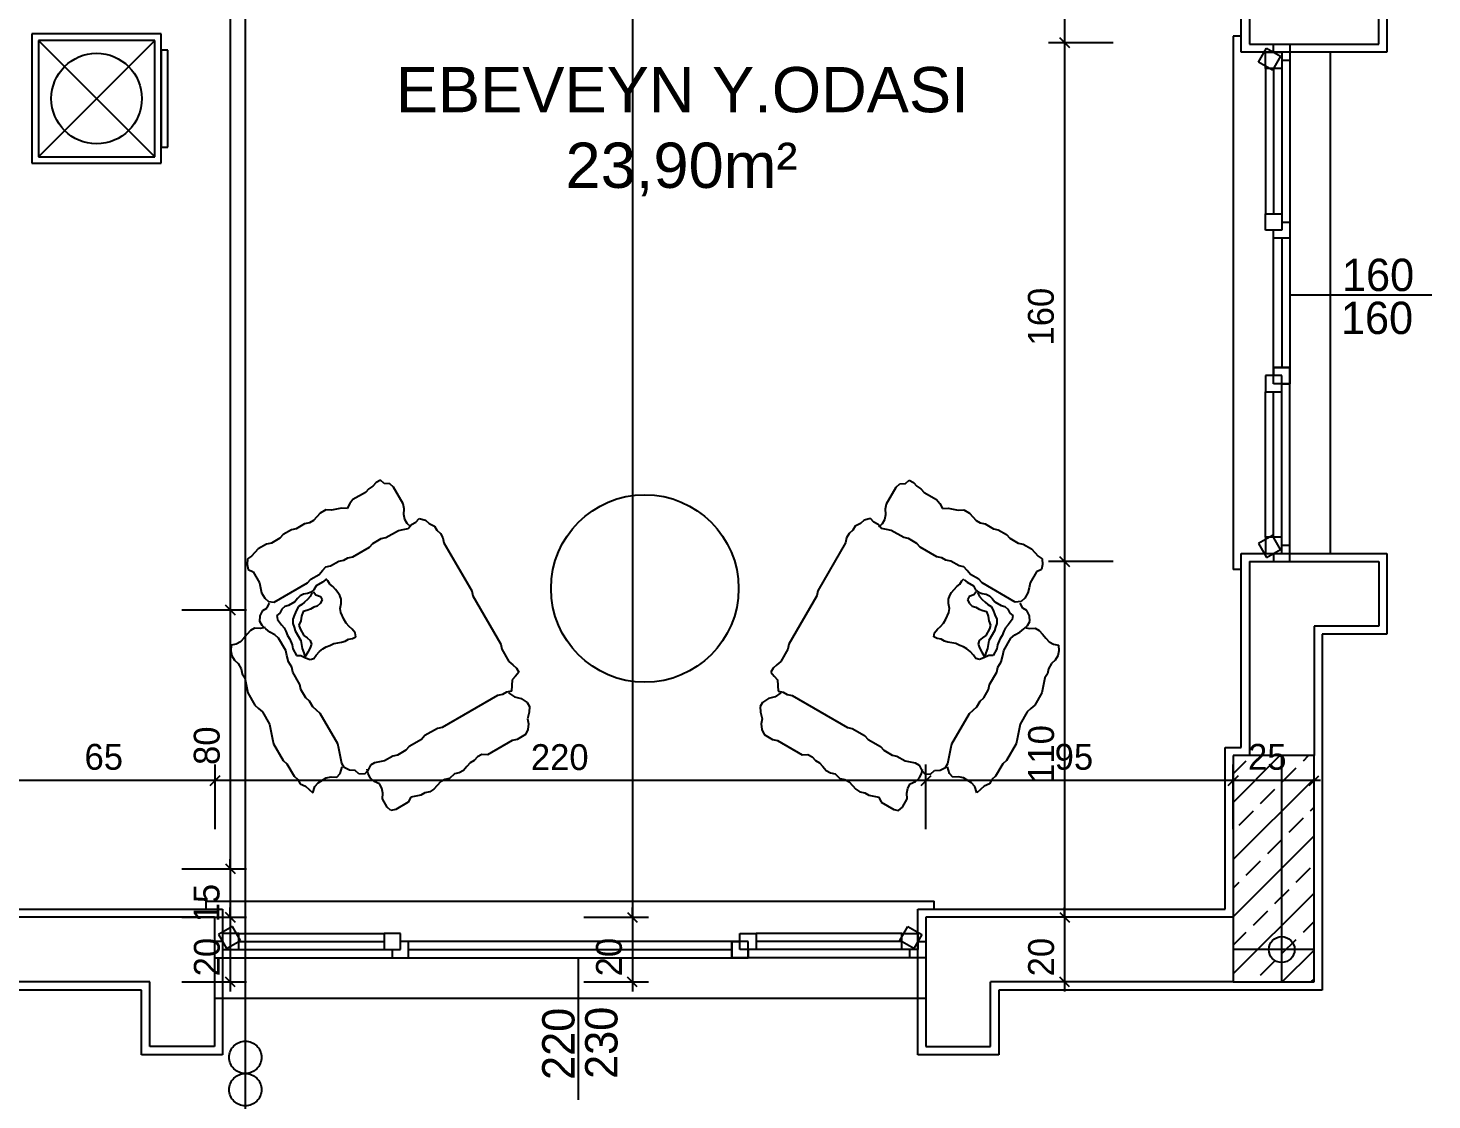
# Model space of a CAD drawing. Extents: x 182769.15 to 182771.38, y 101811.72 to 101812.21.
# Drawn here: x 182769.7199 to 182769.8067, y 101811.8465 to 101811.9128 of the extents above; entities that cross this region are included whole.
import ezdxf

# ---------------------------------------------------------------- set-up
doc = ezdxf.new("R2010")
doc.units = 0
doc.header["$MEASUREMENT"] = 0
doc.linetypes.add('DASHDOTX2', pattern=[50.8, 25.4, -12.7, 0, -12.7])
doc.linetypes.add('DUZ', pattern=[500, 500])
doc.layers.get('0').update_dxf_attribs({"color": 1, "linetype": 'DUZ'})
for name, color, linetype in [('aks merkezleri', 1, 'Continuous'), ('DENIZLIK', 25, 'Continuous'), ('DUVAR', 7, 'Continuous'), ('iç yatay', 3, 'Continuous'), ('kapı pen. yazısı', 1, 'Continuous'), ('kesit çizgisi', 7, 'DASHDOTX2'), ('KOLON', 3, 'Continuous'), ('PENCERE', 3, 'Continuous'), ('SIVA', 1, 'Continuous'), ('TARAMA', 15, 'Continuous'), ('tefriş', 21, 'Continuous'), ('YAZıMAHAL', 4, 'Continuous')]:
    doc.layers.add(name, color=color, linetype=linetype)
doc.styles.add('ARIAL', font='arial.ttf', dxfattribs={"height": 10})
doc.styles.add('İÇ ÖLÇÜ', font='stylu.ttf', dxfattribs={"height": 8})

msp = doc.modelspace()

# ---------------------------------------------------------------- linework, layer by layer
at = {"color": 0, "linetype": 'ByBlock'}
for p, q in [((182769.784266, 101811.911616), (182769.783666, 101811.912216)), ((182769.783666, 101811.912216), (182769.784266, 101811.911616)), ((182769.784266, 101811.879524), (182769.783666, 101811.880124)), ((182769.783666, 101811.880124), (182769.784266, 101811.879524)), ((182769.732678, 101811.876536), (182769.732078, 101811.877136)), ((182769.732078, 101811.877136), (182769.732678, 101811.876536)), ((182769.731133, 101811.865978), (182769.731733, 101811.866578)), ((182769.731733, 101811.866578), (182769.731133, 101811.865978)), ((182769.775095, 101811.865978), (182769.775695, 101811.866578)), ((182769.775695, 101811.866578), (182769.775095, 101811.865978)), ((182769.794095, 101811.865978), (182769.794695, 101811.866578)), ((182769.794695, 101811.866578), (182769.794095, 101811.865978)), ((182769.799095, 101811.865978), (182769.799695, 101811.866578)), ((182769.732078, 101811.861124), (182769.732678, 101811.860524)), ((182769.732078, 101811.861124), (182769.732678, 101811.860524)), ((182769.732078, 101811.858124), (182769.732678, 101811.857524)), ((182769.732678, 101811.857524), (182769.732078, 101811.858124)), ((182769.756944, 101811.858124), (182769.757544, 101811.857524)), ((182769.756944, 101811.858124), (182769.757544, 101811.857524)), ((182769.783666, 101811.858124), (182769.784266, 101811.857524)), ((182769.783666, 101811.858124), (182769.784266, 101811.857524)), ((182769.732678, 101811.853524), (182769.732078, 101811.854124)), ((182769.757544, 101811.853524), (182769.756944, 101811.854124)), ((182769.784266, 101811.853524), (182769.783666, 101811.854124))]:
    msp.add_line(p, q, dxfattribs=at)
at = {"layer": 'aks merkezleri'}
for p, q in [((182769.797395, 101811.853824), (182769.797395, 101811.867824)), ((182769.799395, 101811.855824), (182769.794395, 101811.855824))]:
    msp.add_line(p, q, dxfattribs=at)
msp.add_circle((182769.797395, 101811.855824), 0.0008, dxfattribs=at)
at = {"layer": 'DENIZLIK'}
for p, q in [((182769.794395, 101811.912324), (182769.794395, 101811.879324)), ((182769.794895, 101811.912324), (182769.794395, 101811.912324)), ((182769.800395, 101811.911324), (182769.800395, 101811.880324)), ((182769.794895, 101811.879324), (182769.794395, 101811.879324)), ((182769.730895, 101811.858824), (182769.775895, 101811.858824)), ((182769.730895, 101811.858324), (182769.730895, 101811.858824)), ((182769.775895, 101811.858324), (182769.775895, 101811.858824)), ((182769.731395, 101811.852824), (182769.775395, 101811.852824))]:
    msp.add_line(p, q, dxfattribs=at)
at = {"layer": 'DUVAR', "ltscale": 50}
for p, q in [((182769.795395, 101811.927824), (182769.795395, 101811.911824)), ((182769.795395, 101811.879824), (182769.795395, 101811.867824)), ((182769.799395, 101811.875824), (182769.799395, 101811.867824)), ((182769.731395, 101811.857824), (182769.718395, 101811.857824)), ((182769.794395, 101811.857824), (182769.775395, 101811.857824)), ((182769.727395, 101811.853824), (182769.714395, 101811.853824)), ((182769.794395, 101811.853824), (182769.779395, 101811.853824))]:
    msp.add_line(p, q, dxfattribs=at)
at = {"layer": 'DUVAR'}
for p, q in [((182769.803395, 101811.911824), (182769.803395, 101811.915824)), ((182769.795395, 101811.911824), (182769.799395, 101811.911824)), ((182769.799395, 101811.911824), (182769.803395, 101811.911824)), ((182769.795395, 101811.879824), (182769.799395, 101811.879824)), ((182769.799395, 101811.879824), (182769.803395, 101811.879824)), ((182769.803395, 101811.879824), (182769.803395, 101811.875824)), ((182769.803395, 101811.875824), (182769.799395, 101811.875824)), ((182769.731395, 101811.857824), (182769.731395, 101811.853824)), ((182769.775395, 101811.857824), (182769.775395, 101811.853824)), ((182769.727395, 101811.849824), (182769.727395, 101811.853824)), ((182769.731395, 101811.853824), (182769.731395, 101811.849824)), ((182769.775395, 101811.853824), (182769.775395, 101811.849824)), ((182769.779395, 101811.849824), (182769.779395, 101811.853824)), ((182769.731395, 101811.849824), (182769.727395, 101811.849824)), ((182769.775395, 101811.849824), (182769.779395, 101811.849824))]:
    msp.add_line(p, q, dxfattribs=at)
at = {"layer": 'iç yatay'}
for p, q in [((182769.732378, 101811.982251), (182769.732378, 101811.876436)), ((182769.757244, 101811.982224), (182769.757244, 101811.857424)), ((182769.783966, 101811.928275), (182769.783966, 101811.911516)), ((182769.786966, 101811.911916), (182769.782966, 101811.911916)), ((182769.786966, 101811.911916), (182769.782966, 101811.911916)), ((182769.783966, 101811.912316), (182769.783966, 101811.879424)), ((182769.786966, 101811.879824), (182769.782966, 101811.879824)), ((182769.786966, 101811.879824), (182769.782966, 101811.879824)), ((182769.783966, 101811.880224), (182769.783966, 101811.857424)), ((182769.732378, 101811.877236), (182769.732378, 101811.860424)), ((182769.729378, 101811.876836), (182769.733378, 101811.876836)), ((182769.729378, 101811.876836), (182769.733378, 101811.876836)), ((182769.731433, 101811.863278), (182769.731433, 101811.867278)), ((182769.731433, 101811.863278), (182769.731433, 101811.867278)), ((182769.775395, 101811.863278), (182769.775395, 101811.867278)), ((182769.775395, 101811.863278), (182769.775395, 101811.867278)), ((182769.794395, 101811.863278), (182769.794395, 101811.867278)), ((182769.794395, 101811.863278), (182769.794395, 101811.867278)), ((182769.799395, 101811.863278), (182769.799395, 101811.867278)), ((182769.731833, 101811.866278), (182769.717995, 101811.866278)), ((182769.775795, 101811.866278), (182769.731033, 101811.866278)), ((182769.794795, 101811.866278), (182769.774995, 101811.866278)), ((182769.799795, 101811.866278), (182769.793995, 101811.866278)), ((182769.732378, 101811.860824), (182769.732378, 101811.861424)), ((182769.729378, 101811.860824), (182769.733378, 101811.860824)), ((182769.729378, 101811.860824), (182769.733378, 101811.860824)), ((182769.732378, 101811.860824), (182769.732378, 101811.857824)), ((182769.729378, 101811.857824), (182769.733378, 101811.857824)), ((182769.729378, 101811.857824), (182769.733378, 101811.857824)), ((182769.732378, 101811.857824), (182769.732378, 101811.858424)), ((182769.732378, 101811.857824), (182769.732378, 101811.853824)), ((182769.732378, 101811.857824), (182769.732378, 101811.857224)), ((182769.754244, 101811.857824), (182769.758244, 101811.857824)), ((182769.754244, 101811.857824), (182769.758244, 101811.857824)), ((182769.757244, 101811.857824), (182769.757244, 101811.858424)), ((182769.757244, 101811.857824), (182769.757244, 101811.853824)), ((182769.786966, 101811.857824), (182769.782966, 101811.857824)), ((182769.786966, 101811.857824), (182769.782966, 101811.857824)), ((182769.783966, 101811.857824), (182769.783966, 101811.858424)), ((182769.783966, 101811.857824), (182769.783966, 101811.853824)), ((182769.729378, 101811.853824), (182769.733378, 101811.853824)), ((182769.732378, 101811.853824), (182769.732378, 101811.853224)), ((182769.754244, 101811.853824), (182769.758244, 101811.853824)), ((182769.757244, 101811.853824), (182769.757244, 101811.853224)), ((182769.786966, 101811.853824), (182769.782966, 101811.853824)), ((182769.783966, 101811.853824), (182769.783966, 101811.853224))]:
    msp.add_line(p, q, dxfattribs=at)
at = {"layer": 'kapı pen. yazısı'}
for p, q in [((182769.797895, 101811.896324), (182769.806685, 101811.896324)), ((182769.753895, 101811.855324), (182769.753895, 101811.846533))]:
    msp.add_line(p, q, dxfattribs=at)
at = {"layer": 'kesit çizgisi'}
msp.add_line((182769.733307, 101812.157269), (182769.733307, 101811.828159), dxfattribs=at)
for centre in [(182769.733307, 101811.849159), (182769.733307, 101811.847159)]:
    msp.add_circle(centre, 0.001, dxfattribs=at)
at = {"layer": 'KOLON'}
for p, q in [((182769.799395, 101811.867824), (182769.794395, 101811.867824)), ((182769.794395, 101811.867824), (182769.794395, 101811.853824)), ((182769.799395, 101811.853824), (182769.799395, 101811.867824)), ((182769.794395, 101811.853824), (182769.799395, 101811.853824))]:
    msp.add_line(p, q, dxfattribs=at)
at = {"layer": 'PENCERE'}
for p, q in [((182769.796895, 101811.911324), (182769.796895, 101811.911824)), ((182769.796895, 101811.911824), (182769.797895, 101811.911824)), ((182769.797895, 101811.911824), (182769.797895, 101811.910824)), ((182769.795962, 101811.910708), (182769.796462, 101811.911574)), ((182769.796395, 101811.910324), (182769.796395, 101811.911324)), ((182769.796395, 101811.911324), (182769.797395, 101811.911324)), ((182769.796462, 101811.911574), (182769.797328, 101811.911074)), ((182769.797328, 101811.911074), (182769.796828, 101811.910208)), ((182769.797395, 101811.911324), (182769.797395, 101811.910324)), ((182769.797895, 101811.910824), (182769.797395, 101811.910824)), ((182769.796828, 101811.910208), (182769.795962, 101811.910708)), ((182769.797395, 101811.910324), (182769.796395, 101811.910324)), ((182769.796895, 101811.910324), (182769.796895, 101811.901324)), ((182769.796395, 101811.900324), (182769.796395, 101811.901324)), ((182769.796395, 101811.901324), (182769.797395, 101811.901324)), ((182769.797395, 101811.901324), (182769.797395, 101811.900324)), ((182769.797395, 101811.900324), (182769.796395, 101811.900324)), ((182769.796895, 101811.899824), (182769.796895, 101811.900324)), ((182769.797395, 101811.900824), (182769.797895, 101811.900824)), ((182769.797895, 101811.900824), (182769.797895, 101811.899824)), ((182769.797895, 101811.899824), (182769.796895, 101811.899824)), ((182769.797395, 101811.899824), (182769.797395, 101811.891824)), ((182769.796895, 101811.890824), (182769.796895, 101811.891824)), ((182769.796895, 101811.891824), (182769.797895, 101811.891824)), ((182769.797895, 101811.891824), (182769.796895, 101811.891824)), ((182769.796895, 101811.891824), (182769.796895, 101811.891324)), ((182769.797895, 101811.891824), (182769.797895, 101811.890824)), ((182769.797895, 101811.890824), (182769.797895, 101811.891824)), ((182769.797395, 101811.891324), (182769.796395, 101811.891324)), ((182769.796395, 101811.891324), (182769.796395, 101811.890324)), ((182769.797895, 101811.890824), (182769.796895, 101811.890824)), ((182769.797395, 101811.890324), (182769.797395, 101811.891324)), ((182769.797395, 101811.890824), (182769.797895, 101811.890824)), ((182769.796395, 101811.890324), (182769.797395, 101811.890324)), ((182769.796895, 101811.881324), (182769.796895, 101811.890324)), ((182769.796828, 101811.88144), (182769.795962, 101811.88094)), ((182769.797395, 101811.881324), (182769.796395, 101811.881324)), ((182769.796395, 101811.881324), (182769.796395, 101811.880324)), ((182769.797328, 101811.880574), (182769.796828, 101811.88144)), ((182769.797395, 101811.880324), (182769.797395, 101811.881324)), ((182769.795962, 101811.88094), (182769.796462, 101811.880074)), ((182769.796462, 101811.880074), (182769.797328, 101811.880574)), ((182769.797895, 101811.880824), (182769.797395, 101811.880824)), ((182769.797895, 101811.879824), (182769.797895, 101811.880824)), ((182769.796395, 101811.880324), (182769.797395, 101811.880324)), ((182769.796895, 101811.880324), (182769.796895, 101811.879824)), ((182769.796895, 101811.879824), (182769.797895, 101811.879824)), ((182769.732511, 101811.857257), (182769.731645, 101811.856757)), ((182769.733011, 101811.856391), (182769.732511, 101811.857257)), ((182769.773779, 101811.856391), (182769.774279, 101811.857257)), ((182769.774279, 101811.857257), (182769.775145, 101811.856757)), ((182769.731895, 101811.856324), (182769.731395, 101811.856324)), ((182769.731395, 101811.856324), (182769.731395, 101811.855324)), ((182769.731645, 101811.856757), (182769.732145, 101811.855891)), ((182769.732895, 101811.856824), (182769.731895, 101811.856824)), ((182769.731895, 101811.856824), (182769.731895, 101811.855824)), ((182769.732145, 101811.855891), (182769.733011, 101811.856391)), ((182769.732895, 101811.855824), (182769.732895, 101811.856824)), ((182769.732895, 101811.856324), (182769.741895, 101811.856324)), ((182769.742895, 101811.856824), (182769.741895, 101811.856824)), ((182769.741895, 101811.856824), (182769.741895, 101811.855824)), ((182769.742895, 101811.855824), (182769.742895, 101811.856824)), ((182769.743395, 101811.856324), (182769.742895, 101811.856324)), ((182769.743395, 101811.855324), (182769.743395, 101811.856324)), ((182769.764395, 101811.856324), (182769.763395, 101811.856324)), ((182769.763395, 101811.856324), (182769.763395, 101811.855324)), ((182769.763395, 101811.855324), (182769.763395, 101811.856324)), ((182769.763395, 101811.856324), (182769.763895, 101811.856324)), ((182769.763895, 101811.855824), (182769.763895, 101811.856824)), ((182769.763895, 101811.856824), (182769.764895, 101811.856824)), ((182769.764395, 101811.855324), (182769.764395, 101811.856324)), ((182769.764895, 101811.856824), (182769.764895, 101811.855824)), ((182769.773895, 101811.856324), (182769.764895, 101811.856324)), ((182769.774645, 101811.855891), (182769.773779, 101811.856391)), ((182769.773895, 101811.855824), (182769.773895, 101811.856824)), ((182769.773895, 101811.856824), (182769.774895, 101811.856824)), ((182769.775145, 101811.856757), (182769.774645, 101811.855891)), ((182769.774895, 101811.856824), (182769.774895, 101811.855824)), ((182769.774895, 101811.856324), (182769.775395, 101811.856324)), ((182769.775395, 101811.856324), (182769.775395, 101811.855324)), ((182769.731395, 101811.855324), (182769.732395, 101811.855324)), ((182769.731895, 101811.855824), (182769.732895, 101811.855824)), ((182769.732395, 101811.855324), (182769.732395, 101811.855824)), ((182769.741895, 101811.855824), (182769.742895, 101811.855824)), ((182769.742395, 101811.855824), (182769.742395, 101811.855324)), ((182769.742395, 101811.855324), (182769.743395, 101811.855324)), ((182769.743395, 101811.855824), (182769.763395, 101811.855824)), ((182769.763395, 101811.855324), (182769.764395, 101811.855324)), ((182769.764395, 101811.855324), (182769.763395, 101811.855324)), ((182769.764895, 101811.855824), (182769.763895, 101811.855824)), ((182769.764395, 101811.855824), (182769.764395, 101811.855324)), ((182769.774895, 101811.855824), (182769.773895, 101811.855824)), ((182769.774395, 101811.855324), (182769.774395, 101811.855824)), ((182769.775395, 101811.855324), (182769.774395, 101811.855324))]:
    msp.add_line(p, q, dxfattribs=at)
at = {"layer": 'PENCERE', "color": 8}
for p, q in [((182769.797895, 101811.910824), (182769.797895, 101811.900824)), ((182769.797895, 101811.880824), (182769.797895, 101811.890824)), ((182769.732395, 101811.855324), (182769.742395, 101811.855324)), ((182769.774395, 101811.855324), (182769.764395, 101811.855324))]:
    msp.add_line(p, q, dxfattribs=at)
at = {"layer": 'PENCERE', "color": 1}
for p, q in [((182769.796395, 101811.910324), (182769.796395, 101811.901324)), ((182769.797395, 101811.910324), (182769.797395, 101811.901324)), ((182769.796895, 101811.891824), (182769.796895, 101811.899824)), ((182769.797895, 101811.899824), (182769.797895, 101811.891824)), ((182769.796395, 101811.881324), (182769.796395, 101811.890324)), ((182769.797395, 101811.881324), (182769.797395, 101811.890324)), ((182769.732895, 101811.856824), (182769.741895, 101811.856824)), ((182769.763395, 101811.856324), (182769.743395, 101811.856324)), ((182769.773895, 101811.856824), (182769.764895, 101811.856824)), ((182769.732895, 101811.855824), (182769.741895, 101811.855824)), ((182769.743395, 101811.855324), (182769.763395, 101811.855324)), ((182769.773895, 101811.855824), (182769.764895, 101811.855824))]:
    msp.add_line(p, q, dxfattribs=at)
at = {"layer": 'SIVA'}
for p, q in [((182769.794895, 101811.911324), (182769.794895, 101811.928324)), ((182769.803895, 101811.916324), (182769.803895, 101811.911324)), ((182769.803895, 101811.911324), (182769.794895, 101811.911324)), ((182769.794895, 101811.880324), (182769.803895, 101811.880324)), ((182769.794895, 101811.868324), (182769.794895, 101811.880324)), ((182769.803895, 101811.880324), (182769.803895, 101811.875324)), ((182769.803895, 101811.875324), (182769.799895, 101811.875324)), ((182769.799895, 101811.875324), (182769.799895, 101811.853324)), ((182769.793895, 101811.858324), (182769.793895, 101811.868324)), ((182769.793895, 101811.868324), (182769.794895, 101811.868324)), ((182769.718895, 101811.858324), (182769.731895, 101811.858324)), ((182769.731895, 101811.858324), (182769.731895, 101811.849324)), ((182769.774895, 101811.849324), (182769.774895, 101811.858324)), ((182769.774895, 101811.858324), (182769.793895, 101811.858324)), ((182769.726895, 101811.853324), (182769.713895, 101811.853324)), ((182769.726895, 101811.849324), (182769.726895, 101811.853324)), ((182769.799895, 101811.853324), (182769.779895, 101811.853324)), ((182769.779895, 101811.853324), (182769.779895, 101811.849324)), ((182769.731895, 101811.849324), (182769.726895, 101811.849324)), ((182769.779895, 101811.849324), (182769.774895, 101811.849324))]:
    msp.add_line(p, q, dxfattribs=at)
at = {"layer": 'TARAMA'}
for p, q in [((182769.794395, 101811.864929), (182769.79729, 101811.867824)), ((182769.794395, 101811.866696), (182769.795203, 101811.867505)), ((182769.798738, 101811.867505), (182769.799057, 101811.867824)), ((182769.797413, 101811.866179), (182769.798297, 101811.867063)), ((182769.794395, 101811.861393), (182769.799395, 101811.866393)), ((182769.796087, 101811.864853), (182769.796971, 101811.865737)), ((182769.794761, 101811.863527), (182769.795645, 101811.864411)), ((182769.797855, 101811.863085), (182769.798738, 101811.863969)), ((182769.79918, 101811.864411), (182769.799395, 101811.864625)), ((182769.794395, 101811.857858), (182769.799395, 101811.862858)), ((182769.796529, 101811.86176), (182769.797413, 101811.862643)), ((182769.795203, 101811.860434), (182769.796087, 101811.861318)), ((182769.798297, 101811.859992), (182769.79918, 101811.860876)), ((182769.794395, 101811.859625), (182769.794761, 101811.859992)), ((182769.796971, 101811.858666), (182769.797855, 101811.85955)), ((182769.794395, 101811.854322), (182769.799395, 101811.859322)), ((182769.795645, 101811.85734), (182769.796529, 101811.858224)), ((182769.798738, 101811.856898), (182769.799395, 101811.857554)), ((182769.794395, 101811.85609), (182769.795203, 101811.856898)), ((182769.797413, 101811.855572), (182769.798297, 101811.856456)), ((182769.797432, 101811.853824), (182769.799395, 101811.855787)), ((182769.796087, 101811.854247), (182769.796971, 101811.85513)), ((182769.7992, 101811.853824), (182769.799395, 101811.854019))]:
    msp.add_line(p, q, dxfattribs=at)
at = {"layer": 'tefriş'}
for p, q in [((182769.72811, 101811.912461), (182769.72011, 101811.912461)), ((182769.72011, 101811.912461), (182769.72011, 101811.904461)), ((182769.72811, 101811.904461), (182769.72811, 101811.912461)), ((182769.72811, 101811.911461), (182769.72811, 101811.905461)), ((182769.72011, 101811.904461), (182769.72811, 101811.904461)), ((182769.7414, 101811.88471), (182769.741194, 101811.884477)), ((182769.741656, 101811.884857), (182769.7414, 101811.88471)), ((182769.741889, 101811.884651), (182769.741656, 101811.884857)), ((182769.774134, 101811.884651), (182769.774367, 101811.884857)), ((182769.774367, 101811.884857), (182769.774622, 101811.88471)), ((182769.774622, 101811.88471), (182769.774829, 101811.884477)), ((182769.740732, 101811.884097), (182769.739965, 101811.883654)), ((182769.740938, 101811.884329), (182769.740732, 101811.884097)), ((182769.741194, 101811.884477), (182769.740938, 101811.884329)), ((182769.742243, 101811.884628), (182769.741889, 101811.884651)), ((182769.742476, 101811.884421), (182769.742243, 101811.884628)), ((182769.743066, 101811.883398), (182769.742476, 101811.884421)), ((182769.772956, 101811.883398), (182769.773547, 101811.884421)), ((182769.773547, 101811.884421), (182769.77378, 101811.884628)), ((182769.77378, 101811.884628), (182769.774134, 101811.884651)), ((182769.774829, 101811.884477), (182769.775084, 101811.884329)), ((182769.775084, 101811.884329), (182769.775291, 101811.884097)), ((182769.775291, 101811.884097), (182769.776058, 101811.883654)), ((182769.738283, 101811.883024), (182769.737943, 101811.882827)), ((182769.738638, 101811.883001), (182769.738283, 101811.883024)), ((182769.738942, 101811.883063), (182769.738638, 101811.883001)), ((182769.739247, 101811.883126), (182769.738942, 101811.883063)), ((182769.739601, 101811.883103), (182769.739247, 101811.883126)), ((182769.739759, 101811.883421), (182769.739601, 101811.883103)), ((182769.739965, 101811.883654), (182769.739759, 101811.883421)), ((182769.743129, 101811.883093), (182769.743066, 101811.883398)), ((182769.743106, 101811.882739), (182769.743129, 101811.883093)), ((182769.772894, 101811.883093), (182769.772956, 101811.883398)), ((182769.772916, 101811.882739), (182769.772894, 101811.883093)), ((182769.776058, 101811.883654), (182769.776264, 101811.883421)), ((182769.776264, 101811.883421), (182769.776421, 101811.883103)), ((182769.776421, 101811.883103), (182769.776775, 101811.883126)), ((182769.776775, 101811.883126), (182769.77708, 101811.883063)), ((182769.77708, 101811.883063), (182769.777385, 101811.883001)), ((182769.777385, 101811.883001), (182769.777739, 101811.883024)), ((182769.777739, 101811.883024), (182769.77808, 101811.882827)), ((182769.736969, 101811.882152), (182769.736458, 101811.881857)), ((182769.737274, 101811.882214), (182769.736969, 101811.882152)), ((182769.73753, 101811.882362), (182769.737274, 101811.882214)), ((182769.737736, 101811.882594), (182769.73753, 101811.882362)), ((182769.737943, 101811.882827), (182769.737736, 101811.882594)), ((182769.743169, 101811.882434), (182769.743106, 101811.882739)), ((182769.743316, 101811.882178), (182769.743169, 101811.882434)), ((182769.743549, 101811.881972), (182769.743316, 101811.882178)), ((182769.743379, 101811.881873), (182769.743585, 101811.882106)), ((182769.743585, 101811.882106), (182769.743841, 101811.882254)), ((182769.743841, 101811.882254), (182769.744047, 101811.882486)), ((182769.744047, 101811.882486), (182769.744451, 101811.882378)), ((182769.744451, 101811.882378), (182769.744683, 101811.882172)), ((182769.744683, 101811.882172), (182769.745002, 101811.882014)), ((182769.771339, 101811.882172), (182769.771021, 101811.882014)), ((182769.771572, 101811.882378), (182769.771339, 101811.882172)), ((182769.771975, 101811.882486), (182769.771572, 101811.882378)), ((182769.772182, 101811.882254), (182769.771975, 101811.882486)), ((182769.772437, 101811.882106), (182769.772182, 101811.882254)), ((182769.772644, 101811.881873), (182769.772437, 101811.882106)), ((182769.772473, 101811.881972), (182769.772706, 101811.882178)), ((182769.772706, 101811.882178), (182769.772854, 101811.882434)), ((182769.772854, 101811.882434), (182769.772916, 101811.882739)), ((182769.77808, 101811.882827), (182769.778286, 101811.882594)), ((182769.778286, 101811.882594), (182769.778493, 101811.882362)), ((182769.778493, 101811.882362), (182769.778748, 101811.882214)), ((182769.778748, 101811.882214), (182769.779053, 101811.882152)), ((182769.779053, 101811.882152), (182769.779564, 101811.881857)), ((182769.735436, 101811.881266), (182769.734924, 101811.880971)), ((182769.735642, 101811.881499), (182769.735436, 101811.881266)), ((182769.736153, 101811.881794), (182769.735642, 101811.881499)), ((182769.736458, 101811.881857), (182769.736153, 101811.881794)), ((182769.741186, 101811.880948), (182769.741697, 101811.881243)), ((182769.741697, 101811.881243), (182769.742002, 101811.881306)), ((182769.742002, 101811.881306), (182769.742769, 101811.881748)), ((182769.742769, 101811.881748), (182769.743074, 101811.881811)), ((182769.743074, 101811.881811), (182769.743379, 101811.881873)), ((182769.745002, 101811.882014), (182769.745149, 101811.881758)), ((182769.745149, 101811.881758), (182769.745382, 101811.881552)), ((182769.745382, 101811.881552), (182769.74553, 101811.881296)), ((182769.74553, 101811.881296), (182769.745592, 101811.880991)), ((182769.770493, 101811.881296), (182769.77043, 101811.880991)), ((182769.77064, 101811.881552), (182769.770493, 101811.881296)), ((182769.770873, 101811.881758), (182769.77064, 101811.881552)), ((182769.771021, 101811.882014), (182769.770873, 101811.881758)), ((182769.772949, 101811.881811), (182769.772644, 101811.881873)), ((182769.773253, 101811.881748), (182769.772949, 101811.881811)), ((182769.77402, 101811.881306), (182769.773253, 101811.881748)), ((182769.774325, 101811.881243), (182769.77402, 101811.881306)), ((182769.774836, 101811.880948), (182769.774325, 101811.881243)), ((182769.779564, 101811.881857), (182769.779869, 101811.881794)), ((182769.779869, 101811.881794), (182769.780381, 101811.881499)), ((182769.780381, 101811.881499), (182769.780587, 101811.881266)), ((182769.780587, 101811.881266), (182769.781098, 101811.880971)), ((182769.734108, 101811.880614), (182769.733695, 101811.880148)), ((182769.734619, 101811.880909), (182769.734108, 101811.880614)), ((182769.734924, 101811.880971), (182769.734619, 101811.880909)), ((182769.739957, 101811.880125), (182769.74098, 101811.880715)), ((182769.74098, 101811.880715), (182769.741186, 101811.880948)), ((182769.745592, 101811.880991), (182769.747315, 101811.878007)), ((182769.77043, 101811.880991), (182769.768707, 101811.878007)), ((182769.775043, 101811.880715), (182769.774836, 101811.880948)), ((182769.776065, 101811.880125), (182769.775043, 101811.880715)), ((182769.781098, 101811.880971), (182769.781403, 101811.880909)), ((182769.781403, 101811.880909), (182769.781914, 101811.880614)), ((182769.781914, 101811.880614), (182769.782327, 101811.880148)), ((182769.73344, 101811.88), (182769.733417, 101811.879646)), ((182769.733417, 101811.879646), (182769.73348, 101811.879341)), ((182769.733695, 101811.880148), (182769.73344, 101811.88)), ((182769.738069, 101811.879262), (182769.738276, 101811.879495)), ((182769.738276, 101811.879495), (182769.738581, 101811.879558)), ((182769.738581, 101811.879558), (182769.739092, 101811.879853)), ((182769.739092, 101811.879853), (182769.739397, 101811.879915)), ((182769.739397, 101811.879915), (182769.739652, 101811.880063)), ((182769.739652, 101811.880063), (182769.739957, 101811.880125)), ((182769.77637, 101811.880063), (182769.776065, 101811.880125)), ((182769.776626, 101811.879915), (182769.77637, 101811.880063)), ((182769.776931, 101811.879853), (182769.776626, 101811.879915)), ((182769.777442, 101811.879558), (182769.776931, 101811.879853)), ((182769.777747, 101811.879495), (182769.777442, 101811.879558)), ((182769.777953, 101811.879262), (182769.777747, 101811.879495)), ((182769.782327, 101811.880148), (182769.782583, 101811.88)), ((182769.782605, 101811.879646), (182769.782543, 101811.879341)), ((182769.782583, 101811.88), (182769.782605, 101811.879646)), ((182769.73348, 101811.879341), (182769.733798, 101811.879184)), ((182769.733798, 101811.879184), (182769.734191, 101811.878501)), ((182769.737145, 101811.878502), (182769.737352, 101811.878734)), ((182769.737352, 101811.878734), (182769.737863, 101811.87903)), ((182769.737863, 101811.87903), (182769.738069, 101811.879262)), ((182769.77816, 101811.87903), (182769.777953, 101811.879262)), ((182769.778671, 101811.878734), (182769.77816, 101811.87903)), ((182769.778877, 101811.878502), (182769.778671, 101811.878734)), ((182769.782225, 101811.879184), (182769.781831, 101811.878501)), ((182769.782543, 101811.879341), (182769.782225, 101811.879184)), ((182769.734191, 101811.878501), (182769.734254, 101811.878196)), ((182769.734254, 101811.878196), (182769.734316, 101811.877891)), ((182769.734316, 101811.877891), (182769.734513, 101811.87755)), ((182769.7351, 101811.877321), (182769.737145, 101811.878502)), ((182769.747315, 101811.878007), (182769.747378, 101811.877702)), ((182769.768707, 101811.878007), (182769.768645, 101811.877702)), ((182769.780922, 101811.877321), (182769.778877, 101811.878502)), ((182769.781706, 101811.877891), (182769.781509, 101811.87755)), ((182769.781769, 101811.878196), (182769.781706, 101811.877891)), ((182769.781831, 101811.878501), (182769.781769, 101811.878196)), ((182769.734383, 101811.876793), (182769.734638, 101811.87694)), ((182769.734513, 101811.87755), (182769.734746, 101811.877344)), ((182769.734638, 101811.87694), (182769.734795, 101811.877259)), ((182769.734746, 101811.877344), (182769.7351, 101811.877321)), ((182769.747378, 101811.877702), (182769.749101, 101811.874717)), ((182769.768645, 101811.877702), (182769.766922, 101811.874717)), ((182769.781276, 101811.877344), (182769.780922, 101811.877321)), ((182769.781384, 101811.87694), (182769.781227, 101811.877259)), ((182769.781509, 101811.87755), (182769.781276, 101811.877344)), ((182769.78164, 101811.876793), (182769.781384, 101811.87694)), ((182769.734203, 101811.876121), (182769.734225, 101811.876475)), ((182769.73435, 101811.875865), (182769.734203, 101811.876121)), ((182769.734225, 101811.876475), (182769.734383, 101811.876793)), ((182769.781797, 101811.876475), (182769.78164, 101811.876793)), ((182769.781672, 101811.875865), (182769.78182, 101811.876121)), ((182769.78182, 101811.876121), (182769.781797, 101811.876475)), ((182769.733413, 101811.875324), (182769.733207, 101811.875091)), ((182769.73362, 101811.875556), (182769.733413, 101811.875324)), ((182769.733875, 101811.875704), (182769.73362, 101811.875556)), ((182769.734229, 101811.875681), (182769.733875, 101811.875704)), ((182769.734534, 101811.875743), (182769.734229, 101811.875681)), ((182769.734583, 101811.875658), (182769.73435, 101811.875865)), ((182769.734816, 101811.875452), (182769.734583, 101811.875658)), ((182769.735134, 101811.875294), (182769.734816, 101811.875452)), ((182769.735367, 101811.875088), (182769.735134, 101811.875294)), ((182769.780655, 101811.875088), (182769.780888, 101811.875294)), ((182769.780888, 101811.875294), (182769.781206, 101811.875452)), ((182769.781206, 101811.875452), (182769.781439, 101811.875658)), ((182769.781439, 101811.875658), (182769.781672, 101811.875865)), ((182769.781488, 101811.875743), (182769.781793, 101811.875681)), ((182769.781793, 101811.875681), (182769.782147, 101811.875704)), ((182769.782147, 101811.875704), (182769.782403, 101811.875556)), ((182769.782403, 101811.875556), (182769.782609, 101811.875324)), ((182769.782609, 101811.875324), (182769.782816, 101811.875091)), ((182769.73244, 101811.874648), (182769.732417, 101811.874294)), ((182769.732417, 101811.874294), (182769.73248, 101811.873989)), ((182769.732745, 101811.87471), (182769.73244, 101811.874648)), ((182769.733, 101811.874858), (182769.732745, 101811.87471)), ((182769.733207, 101811.875091), (182769.733, 101811.874858)), ((182769.73581, 101811.87432), (182769.735367, 101811.875088)), ((182769.735873, 101811.874015), (182769.73581, 101811.87432)), ((182769.749101, 101811.874717), (182769.749163, 101811.874412)), ((182769.749163, 101811.874412), (182769.749606, 101811.873645)), ((182769.766859, 101811.874412), (182769.766416, 101811.873645)), ((182769.766922, 101811.874717), (182769.766859, 101811.874412)), ((182769.78015, 101811.874015), (182769.780212, 101811.87432)), ((182769.780212, 101811.87432), (182769.780655, 101811.875088)), ((182769.782816, 101811.875091), (182769.783022, 101811.874858)), ((182769.783022, 101811.874858), (182769.783278, 101811.87471)), ((182769.783278, 101811.87471), (182769.783583, 101811.874648)), ((182769.783605, 101811.874294), (182769.783543, 101811.873989)), ((182769.783583, 101811.874648), (182769.783605, 101811.874294)), ((182769.73248, 101811.873989), (182769.732627, 101811.873733)), ((182769.732627, 101811.873733), (182769.73286, 101811.873526)), ((182769.73286, 101811.873526), (182769.733057, 101811.873185)), ((182769.735984, 101811.873625), (182769.735873, 101811.874015)), ((182769.736181, 101811.873284), (182769.735984, 101811.873625)), ((182769.749606, 101811.873645), (182769.749839, 101811.873438)), ((182769.749839, 101811.873438), (182769.750072, 101811.873232)), ((182769.766183, 101811.873438), (182769.76595, 101811.873232)), ((182769.766416, 101811.873645), (182769.766183, 101811.873438)), ((182769.779841, 101811.873284), (182769.780038, 101811.873625)), ((182769.780038, 101811.873625), (182769.78015, 101811.874015)), ((182769.783162, 101811.873526), (182769.782965, 101811.873185)), ((182769.783395, 101811.873733), (182769.783162, 101811.873526)), ((182769.783543, 101811.873989), (182769.783395, 101811.873733)), ((182769.733057, 101811.873185), (182769.73312, 101811.87288)), ((182769.73312, 101811.87288), (182769.733267, 101811.872625)), ((182769.733267, 101811.872625), (182769.73333, 101811.87232)), ((182769.736244, 101811.872979), (182769.736181, 101811.873284)), ((182769.736687, 101811.872211), (182769.736244, 101811.872979)), ((182769.750013, 101811.872743), (182769.749807, 101811.87251)), ((182769.75022, 101811.872976), (182769.750013, 101811.872743)), ((182769.750072, 101811.873232), (182769.75022, 101811.872976)), ((182769.76595, 101811.873232), (182769.765803, 101811.872976)), ((182769.765803, 101811.872976), (182769.766009, 101811.872743)), ((182769.766009, 101811.872743), (182769.766215, 101811.87251)), ((182769.779336, 101811.872211), (182769.779779, 101811.872979)), ((182769.779779, 101811.872979), (182769.779841, 101811.873284)), ((182769.782755, 101811.872625), (182769.782693, 101811.87232)), ((182769.782903, 101811.87288), (182769.782755, 101811.872625)), ((182769.782965, 101811.873185), (182769.782903, 101811.87288)), ((182769.73333, 101811.87232), (182769.733392, 101811.872015)), ((182769.733392, 101811.872015), (182769.733455, 101811.87171)), ((182769.733455, 101811.87171), (182769.733898, 101811.870942)), ((182769.736749, 101811.871906), (182769.736687, 101811.872211)), ((182769.737045, 101811.871395), (182769.736749, 101811.871906)), ((182769.749457, 101811.87174), (182769.749201, 101811.871592)), ((182769.749762, 101811.871802), (182769.749457, 101811.87174)), ((182769.749591, 101811.871703), (182769.749958, 101811.871461)), ((182769.749784, 101811.872156), (182769.749762, 101811.871802)), ((182769.749807, 101811.87251), (182769.749784, 101811.872156)), ((182769.766431, 101811.871703), (182769.766064, 101811.871461)), ((182769.766215, 101811.87251), (182769.766238, 101811.872156)), ((182769.766238, 101811.872156), (182769.766261, 101811.871802)), ((182769.766261, 101811.871802), (182769.766566, 101811.87174)), ((182769.766566, 101811.87174), (182769.766821, 101811.871592)), ((182769.778978, 101811.871395), (182769.779273, 101811.871906)), ((182769.779273, 101811.871906), (182769.779336, 101811.872211)), ((182769.782568, 101811.87171), (182769.782125, 101811.870942)), ((182769.78263, 101811.872015), (182769.782568, 101811.87171)), ((182769.782693, 101811.87232), (182769.78263, 101811.872015)), ((182769.733898, 101811.870942), (182769.734131, 101811.870736)), ((182769.737278, 101811.871188), (182769.737045, 101811.871395)), ((182769.737475, 101811.870847), (182769.737278, 101811.871188)), ((182769.737707, 101811.870641), (182769.737475, 101811.870847)), ((182769.748896, 101811.87153), (182769.745488, 101811.869562)), ((182769.749201, 101811.871592), (182769.748896, 101811.87153)), ((182769.749958, 101811.871461), (182769.750362, 101811.871353)), ((182769.750362, 101811.871353), (182769.750729, 101811.87111)), ((182769.750729, 101811.87111), (182769.750877, 101811.870854)), ((182769.750877, 101811.870854), (182769.750854, 101811.8705)), ((182769.765293, 101811.87111), (182769.765146, 101811.870854)), ((182769.765146, 101811.870854), (182769.765168, 101811.8705)), ((182769.765661, 101811.871353), (182769.765293, 101811.87111)), ((182769.766064, 101811.871461), (182769.765661, 101811.871353)), ((182769.766821, 101811.871592), (182769.767126, 101811.87153)), ((182769.767126, 101811.87153), (182769.770535, 101811.869562)), ((182769.778315, 101811.870641), (182769.778548, 101811.870847)), ((182769.778548, 101811.870847), (182769.778745, 101811.871188)), ((182769.778745, 101811.871188), (182769.778978, 101811.871395)), ((182769.782125, 101811.870942), (182769.781892, 101811.870736)), ((182769.734131, 101811.870736), (182769.734364, 101811.870529)), ((182769.734364, 101811.870529), (182769.734807, 101811.869762)), ((182769.73794, 101811.870434), (182769.737707, 101811.870641)), ((182769.739023, 101811.868558), (182769.73794, 101811.870434)), ((182769.750854, 101811.8705), (182769.750746, 101811.870097)), ((182769.750746, 101811.870097), (182769.750809, 101811.869792)), ((182769.765168, 101811.8705), (182769.765276, 101811.870097)), ((182769.765276, 101811.870097), (182769.765214, 101811.869792)), ((182769.776999, 101811.868558), (182769.778082, 101811.870434)), ((182769.778082, 101811.870434), (182769.778315, 101811.870641)), ((182769.781659, 101811.870529), (182769.781216, 101811.869762)), ((182769.781892, 101811.870736), (182769.781659, 101811.870529)), ((182769.734807, 101811.869762), (182769.734869, 101811.869457)), ((182769.734869, 101811.869457), (182769.734932, 101811.869152)), ((182769.734932, 101811.869152), (182769.734994, 101811.868847)), ((182769.745183, 101811.869499), (182769.744416, 101811.869057)), ((182769.745488, 101811.869562), (182769.745183, 101811.869499)), ((182769.750629, 101811.869119), (182769.750117, 101811.868824)), ((182769.750786, 101811.869437), (182769.750629, 101811.869119)), ((182769.750809, 101811.869792), (182769.750786, 101811.869437)), ((182769.765214, 101811.869792), (182769.765237, 101811.869437)), ((182769.765237, 101811.869437), (182769.765394, 101811.869119)), ((182769.765394, 101811.869119), (182769.765905, 101811.868824)), ((182769.770535, 101811.869562), (182769.77084, 101811.869499)), ((182769.77084, 101811.869499), (182769.771606, 101811.869057)), ((182769.781091, 101811.869152), (182769.781028, 101811.868847)), ((182769.781153, 101811.869457), (182769.781091, 101811.869152)), ((182769.781216, 101811.869762), (182769.781153, 101811.869457)), ((182769.734994, 101811.868847), (182769.735057, 101811.868542)), ((182769.735057, 101811.868542), (182769.735647, 101811.867518)), ((182769.739086, 101811.868253), (182769.739023, 101811.868558)), ((182769.739148, 101811.867948), (182769.739086, 101811.868253)), ((182769.743443, 101811.868381), (182769.743236, 101811.868148)), ((182769.74421, 101811.868824), (182769.743443, 101811.868381)), ((182769.744416, 101811.869057), (182769.74421, 101811.868824)), ((182769.749813, 101811.868762), (182769.748279, 101811.867876)), ((182769.750117, 101811.868824), (182769.749813, 101811.868762)), ((182769.765905, 101811.868824), (182769.76621, 101811.868762)), ((182769.76621, 101811.868762), (182769.767744, 101811.867876)), ((182769.771606, 101811.869057), (182769.771813, 101811.868824)), ((182769.771813, 101811.868824), (182769.77258, 101811.868381)), ((182769.77258, 101811.868381), (182769.772786, 101811.868148)), ((182769.776874, 101811.867948), (182769.776937, 101811.868253)), ((182769.776937, 101811.868253), (182769.776999, 101811.868558)), ((182769.780966, 101811.868542), (182769.780375, 101811.867518)), ((182769.781028, 101811.868847), (182769.780966, 101811.868542)), ((182769.735647, 101811.867518), (182769.73588, 101811.867312)), ((182769.739211, 101811.867643), (182769.739148, 101811.867948)), ((182769.739273, 101811.867338), (182769.739211, 101811.867643)), ((182769.739421, 101811.867082), (182769.739273, 101811.867338)), ((182769.741299, 101811.867371), (182769.741044, 101811.867223)), ((182769.741604, 101811.867433), (182769.741299, 101811.867371)), ((182769.741909, 101811.867496), (182769.741604, 101811.867433)), ((182769.74242, 101811.867791), (182769.741909, 101811.867496)), ((182769.742725, 101811.867853), (182769.74242, 101811.867791)), ((182769.743236, 101811.868148), (182769.742725, 101811.867853)), ((182769.747207, 101811.867371), (182769.747001, 101811.867138)), ((182769.747463, 101811.867519), (182769.747207, 101811.867371)), ((182769.747669, 101811.867752), (182769.747463, 101811.867519)), ((182769.747925, 101811.867899), (182769.747669, 101811.867752)), ((182769.748279, 101811.867876), (182769.747925, 101811.867899)), ((182769.767744, 101811.867876), (182769.768098, 101811.867899)), ((182769.768098, 101811.867899), (182769.768353, 101811.867752)), ((182769.768353, 101811.867752), (182769.76856, 101811.867519)), ((182769.76856, 101811.867519), (182769.768815, 101811.867371)), ((182769.768815, 101811.867371), (182769.769022, 101811.867138)), ((182769.772786, 101811.868148), (182769.773297, 101811.867853)), ((182769.773297, 101811.867853), (182769.773602, 101811.867791)), ((182769.773602, 101811.867791), (182769.774113, 101811.867496)), ((182769.774113, 101811.867496), (182769.774418, 101811.867433)), ((182769.774418, 101811.867433), (182769.774723, 101811.867371)), ((182769.774723, 101811.867371), (182769.774979, 101811.867223)), ((182769.776602, 101811.867082), (182769.776749, 101811.867338)), ((182769.776749, 101811.867338), (182769.776812, 101811.867643)), ((182769.776812, 101811.867643), (182769.776874, 101811.867948)), ((182769.780375, 101811.867518), (182769.780142, 101811.867312)), ((182769.73588, 101811.867312), (182769.736323, 101811.866544)), ((182769.736323, 101811.866544), (182769.736556, 101811.866338)), ((182769.738313, 101811.866443), (182769.738618, 101811.866505)), ((182769.738618, 101811.866505), (182769.738972, 101811.866482)), ((182769.738972, 101811.866482), (182769.739179, 101811.866715)), ((182769.739179, 101811.866715), (182769.739287, 101811.867118)), ((182769.739739, 101811.866925), (182769.739421, 101811.867082)), ((182769.740093, 101811.866902), (182769.739739, 101811.866925)), ((182769.740326, 101811.866695), (182769.740093, 101811.866902)), ((182769.74068, 101811.866672), (182769.740326, 101811.866695)), ((182769.740887, 101811.866905), (182769.74068, 101811.866672)), ((182769.7409, 101811.866686), (182769.740837, 101811.866991)), ((182769.741044, 101811.867223), (182769.740887, 101811.866905)), ((182769.741047, 101811.86643), (182769.7409, 101811.866686)), ((182769.746234, 101811.866696), (182769.745942, 101811.866413)), ((182769.746539, 101811.866758), (182769.746234, 101811.866696)), ((182769.746794, 101811.866905), (182769.746539, 101811.866758)), ((182769.747001, 101811.867138), (182769.746794, 101811.866905)), ((182769.769022, 101811.867138), (182769.769228, 101811.866905)), ((182769.769228, 101811.866905), (182769.769484, 101811.866758)), ((182769.769484, 101811.866758), (182769.769789, 101811.866696)), ((182769.769789, 101811.866696), (182769.77008, 101811.866413)), ((182769.774975, 101811.86643), (182769.775123, 101811.866686)), ((182769.774979, 101811.867223), (182769.775136, 101811.866905)), ((182769.775123, 101811.866686), (182769.775185, 101811.866991)), ((182769.775136, 101811.866905), (182769.775342, 101811.866672)), ((182769.775342, 101811.866672), (182769.775696, 101811.866695)), ((182769.775696, 101811.866695), (182769.775929, 101811.866902)), ((182769.775929, 101811.866902), (182769.776283, 101811.866925)), ((182769.776283, 101811.866925), (182769.776602, 101811.867082)), ((182769.776844, 101811.866715), (182769.776736, 101811.867118)), ((182769.77705, 101811.866482), (182769.776844, 101811.866715)), ((182769.777404, 101811.866505), (182769.77705, 101811.866482)), ((182769.777709, 101811.866443), (182769.777404, 101811.866505)), ((182769.779699, 101811.866544), (182769.779466, 101811.866338)), ((182769.780142, 101811.867312), (182769.779699, 101811.866544)), ((182769.736556, 101811.866338), (182769.736704, 101811.866082)), ((182769.736704, 101811.866082), (182769.737022, 101811.865925)), ((182769.737022, 101811.865925), (182769.737255, 101811.865718)), ((182769.737255, 101811.865718), (182769.737488, 101811.865511)), ((182769.737488, 101811.865511), (182769.737596, 101811.865915)), ((182769.737596, 101811.865915), (182769.737802, 101811.866148)), ((182769.737802, 101811.866148), (182769.738313, 101811.866443)), ((182769.74128, 101811.866223), (182769.741047, 101811.86643)), ((182769.741598, 101811.866066), (182769.74128, 101811.866223)), ((182769.741746, 101811.86581), (182769.741598, 101811.866066)), ((182769.741809, 101811.865505), (182769.741746, 101811.86581)), ((182769.744713, 101811.86559), (182769.744408, 101811.865528)), ((182769.744969, 101811.865738), (182769.744713, 101811.86559)), ((182769.745175, 101811.865971), (182769.744969, 101811.865738)), ((182769.745382, 101811.866204), (182769.745175, 101811.865971)), ((182769.745637, 101811.866351), (182769.745382, 101811.866204)), ((182769.745942, 101811.866413), (182769.745637, 101811.866351)), ((182769.77008, 101811.866413), (182769.770385, 101811.866351)), ((182769.770385, 101811.866351), (182769.770641, 101811.866204)), ((182769.770641, 101811.866204), (182769.770847, 101811.865971)), ((182769.770847, 101811.865971), (182769.771054, 101811.865738)), ((182769.771054, 101811.865738), (182769.771309, 101811.86559)), ((182769.771309, 101811.86559), (182769.771614, 101811.865528)), ((182769.774214, 101811.865505), (182769.774276, 101811.86581)), ((182769.774276, 101811.86581), (182769.774424, 101811.866066)), ((182769.774424, 101811.866066), (182769.774742, 101811.866223)), ((182769.774742, 101811.866223), (182769.774975, 101811.86643)), ((182769.778221, 101811.866148), (182769.777709, 101811.866443)), ((182769.778427, 101811.865915), (182769.778221, 101811.866148)), ((182769.778535, 101811.865511), (182769.778427, 101811.865915)), ((182769.778768, 101811.865718), (182769.778535, 101811.865511)), ((182769.779001, 101811.865925), (182769.778768, 101811.865718)), ((182769.779319, 101811.866082), (182769.779001, 101811.865925)), ((182769.779466, 101811.866338), (182769.779319, 101811.866082)), ((182769.741786, 101811.865151), (182769.741809, 101811.865505)), ((182769.742081, 101811.864639), (182769.741786, 101811.865151)), ((182769.743386, 101811.864938), (182769.742619, 101811.864495)), ((182769.743543, 101811.865256), (182769.743386, 101811.864938)), ((182769.744153, 101811.86538), (182769.743543, 101811.865256)), ((182769.744408, 101811.865528), (182769.744153, 101811.86538)), ((182769.771614, 101811.865528), (182769.77187, 101811.86538)), ((182769.77187, 101811.86538), (182769.772479, 101811.865256)), ((182769.772479, 101811.865256), (182769.772637, 101811.864938)), ((182769.772637, 101811.864938), (182769.773403, 101811.864495)), ((182769.773941, 101811.864639), (182769.774237, 101811.865151)), ((182769.774237, 101811.865151), (182769.774214, 101811.865505)), ((182769.742314, 101811.864433), (182769.742081, 101811.864639)), ((182769.742619, 101811.864495), (182769.742314, 101811.864433)), ((182769.773403, 101811.864495), (182769.773708, 101811.864433)), ((182769.773708, 101811.864433), (182769.773941, 101811.864639))]:
    msp.add_line(p, q, dxfattribs=at)
at = {"layer": 'tefriş', "color": 8}
for p, q in [((182769.72771, 101811.912061), (182769.72051, 101811.912061)), ((182769.72051, 101811.912061), (182769.72771, 101811.904861)), ((182769.72051, 101811.904861), (182769.72771, 101811.912061)), ((182769.72051, 101811.912061), (182769.72051, 101811.904861)), ((182769.72771, 101811.904861), (182769.72771, 101811.912061)), ((182769.72851, 101811.911461), (182769.72811, 101811.911461)), ((182769.72851, 101811.905461), (182769.72851, 101811.911461)), ((182769.72051, 101811.904861), (182769.72771, 101811.904861)), ((182769.72811, 101811.905461), (182769.72851, 101811.905461)), ((182769.738262, 101811.878702), (182769.738085, 101811.878546)), ((182769.738412, 101811.878628), (182769.738279, 101811.878765)), ((182769.738528, 101811.878427), (182769.738412, 101811.878628)), ((182769.777494, 101811.878427), (182769.77761, 101811.878628)), ((182769.77761, 101811.878628), (182769.777743, 101811.878765)), ((182769.77776, 101811.878702), (182769.777938, 101811.878546)), ((182769.736903, 101811.87781), (182769.736703, 101811.877695)), ((182769.737151, 101811.877846), (182769.736903, 101811.87781)), ((182769.737375, 101811.877922), (182769.737151, 101811.877846)), ((182769.737438, 101811.877905), (182769.737307, 101811.877668)), ((182769.737552, 101811.878078), (182769.737375, 101811.877922)), ((182769.737518, 101811.877951), (182769.737674, 101811.877773)), ((182769.737683, 101811.878314), (182769.737552, 101811.878078)), ((182769.737674, 101811.877773), (182769.737951, 101811.877665)), ((182769.738085, 101811.878546), (182769.737683, 101811.878314)), ((182769.738724, 101811.878273), (182769.738528, 101811.878427)), ((182769.738881, 101811.878095), (182769.738724, 101811.878273)), ((182769.739037, 101811.877917), (182769.738881, 101811.878095)), ((182769.739153, 101811.877716), (182769.739037, 101811.877917)), ((182769.77687, 101811.877716), (182769.776986, 101811.877917)), ((182769.776986, 101811.877917), (182769.777142, 101811.878095)), ((182769.777142, 101811.878095), (182769.777298, 101811.878273)), ((182769.777298, 101811.878273), (182769.777494, 101811.878427)), ((182769.777938, 101811.878546), (182769.778339, 101811.878314)), ((182769.778348, 101811.877773), (182769.778072, 101811.877665)), ((182769.778339, 101811.878314), (182769.77847, 101811.878078)), ((182769.778504, 101811.877951), (182769.778348, 101811.877773)), ((182769.77847, 101811.878078), (182769.778648, 101811.877922)), ((182769.778585, 101811.877905), (182769.778716, 101811.877668)), ((182769.778648, 101811.877922), (182769.778872, 101811.877846)), ((182769.778872, 101811.877846), (182769.779119, 101811.87781)), ((182769.779119, 101811.87781), (182769.77932, 101811.877695)), ((182769.735568, 101811.876879), (182769.735437, 101811.876642)), ((182769.735745, 101811.877035), (182769.735568, 101811.876879)), ((182769.735969, 101811.87711), (182769.735745, 101811.877035)), ((182769.736371, 101811.877342), (182769.735969, 101811.87711)), ((182769.736525, 101811.877538), (182769.736371, 101811.877342)), ((182769.736597, 101811.877044), (182769.736465, 101811.876808)), ((182769.736703, 101811.877695), (182769.736525, 101811.877538)), ((182769.736797, 101811.87716), (182769.736597, 101811.877044)), ((182769.736975, 101811.877316), (182769.736797, 101811.87716)), ((182769.737152, 101811.877472), (182769.736975, 101811.877316)), ((182769.737333, 101811.87688), (182769.73711, 101811.876804)), ((182769.737307, 101811.877668), (182769.737152, 101811.877472)), ((182769.737534, 101811.876996), (182769.737333, 101811.87688)), ((182769.737758, 101811.877072), (182769.737534, 101811.876996)), ((182769.737936, 101811.877228), (182769.737758, 101811.877072)), ((182769.738067, 101811.877464), (182769.737936, 101811.877228)), ((182769.737951, 101811.877665), (182769.738067, 101811.877464)), ((182769.739229, 101811.877492), (182769.739153, 101811.877716)), ((182769.739179, 101811.876928), (182769.739224, 101811.877222)), ((182769.739215, 101811.876681), (182769.739179, 101811.876928)), ((182769.739224, 101811.877222), (182769.739229, 101811.877492)), ((182769.776794, 101811.877492), (182769.77687, 101811.877716)), ((182769.776798, 101811.877222), (182769.776794, 101811.877492)), ((182769.776843, 101811.876928), (182769.776798, 101811.877222)), ((182769.776807, 101811.876681), (182769.776843, 101811.876928)), ((182769.778072, 101811.877665), (182769.777956, 101811.877464)), ((182769.777956, 101811.877464), (182769.778087, 101811.877228)), ((182769.778087, 101811.877228), (182769.778264, 101811.877072)), ((182769.778264, 101811.877072), (182769.778488, 101811.876996)), ((182769.778488, 101811.876996), (182769.778689, 101811.87688)), ((182769.778689, 101811.87688), (182769.778913, 101811.876804)), ((182769.778716, 101811.877668), (182769.77887, 101811.877472)), ((182769.77887, 101811.877472), (182769.779048, 101811.877316)), ((182769.779048, 101811.877316), (182769.779225, 101811.87716)), ((182769.779225, 101811.87716), (182769.779426, 101811.877044)), ((182769.77932, 101811.877695), (182769.779497, 101811.877538)), ((182769.779426, 101811.877044), (182769.779557, 101811.876808)), ((182769.779497, 101811.877538), (182769.779652, 101811.877342)), ((182769.779652, 101811.877342), (182769.780053, 101811.87711)), ((182769.780053, 101811.87711), (182769.780277, 101811.877035)), ((182769.780277, 101811.877035), (182769.780455, 101811.876879)), ((182769.780455, 101811.876879), (182769.780586, 101811.876642)), ((182769.735437, 101811.876642), (182769.735259, 101811.876486)), ((182769.735259, 101811.876486), (182769.735295, 101811.876239)), ((182769.735295, 101811.876239), (182769.735544, 101811.8759)), ((182769.736249, 101811.876254), (182769.736245, 101811.875984)), ((182769.736357, 101811.876531), (182769.736249, 101811.876254)), ((182769.736465, 101811.876808), (182769.736357, 101811.876531)), ((182769.736733, 101811.876159), (182769.736625, 101811.875882)), ((182769.736778, 101811.876452), (182769.736733, 101811.876159)), ((182769.736886, 101811.876729), (182769.736778, 101811.876452)), ((182769.73711, 101811.876804), (182769.736886, 101811.876729)), ((182769.739407, 101811.876256), (182769.739215, 101811.876681)), ((182769.739546, 101811.876015), (182769.739407, 101811.876256)), ((182769.739725, 101811.875797), (182769.739546, 101811.876015)), ((182769.776297, 101811.875797), (182769.776476, 101811.876015)), ((182769.776476, 101811.876015), (182769.776616, 101811.876256)), ((182769.776616, 101811.876256), (182769.776807, 101811.876681)), ((182769.778913, 101811.876804), (182769.779137, 101811.876729)), ((182769.779137, 101811.876729), (182769.779245, 101811.876452)), ((182769.779245, 101811.876452), (182769.77929, 101811.876159)), ((182769.77929, 101811.876159), (182769.779397, 101811.875882)), ((182769.779557, 101811.876808), (182769.779665, 101811.876531)), ((182769.779665, 101811.876531), (182769.779773, 101811.876254)), ((182769.779773, 101811.876254), (182769.779778, 101811.875984)), ((182769.780728, 101811.876239), (182769.780479, 101811.8759)), ((182769.780586, 101811.876642), (182769.780763, 101811.876486)), ((182769.780763, 101811.876486), (182769.780728, 101811.876239)), ((182769.735544, 101811.8759), (182769.7357, 101811.875723)), ((182769.7357, 101811.875723), (182769.735816, 101811.875522)), ((182769.735816, 101811.875522), (182769.735915, 101811.875258)), ((182769.735915, 101811.875258), (182769.736054, 101811.875017)), ((182769.736245, 101811.875984), (182769.736321, 101811.87576)), ((182769.736321, 101811.87576), (182769.736397, 101811.875536)), ((182769.736397, 101811.875536), (182769.736745, 101811.874933)), ((182769.736625, 101811.875882), (182769.736701, 101811.875658)), ((182769.736701, 101811.875658), (182769.736933, 101811.875256)), ((182769.736933, 101811.875256), (182769.737129, 101811.875102)), ((182769.739922, 101811.875642), (182769.739725, 101811.875797)), ((182769.740101, 101811.875425), (182769.739922, 101811.875642)), ((182769.739936, 101811.875061), (182769.740137, 101811.875177)), ((182769.740137, 101811.875177), (182769.740101, 101811.875425)), ((182769.775886, 101811.875177), (182769.775921, 101811.875425)), ((182769.776087, 101811.875061), (182769.775886, 101811.875177)), ((182769.775921, 101811.875425), (182769.776101, 101811.875642)), ((182769.776101, 101811.875642), (182769.776297, 101811.875797)), ((182769.77909, 101811.875256), (182769.778893, 101811.875102)), ((182769.779322, 101811.875658), (182769.77909, 101811.875256)), ((182769.779626, 101811.875536), (182769.779278, 101811.874933)), ((182769.779397, 101811.875882), (182769.779322, 101811.875658)), ((182769.779702, 101811.87576), (182769.779626, 101811.875536)), ((182769.779778, 101811.875984), (182769.779702, 101811.87576)), ((182769.780108, 101811.875258), (182769.779969, 101811.875017)), ((182769.780207, 101811.875522), (182769.780108, 101811.875258)), ((182769.780323, 101811.875723), (182769.780207, 101811.875522)), ((182769.780479, 101811.8759), (182769.780323, 101811.875723)), ((182769.736054, 101811.875017), (182769.736199, 101811.874672)), ((182769.736199, 101811.874672), (182769.736235, 101811.874425)), ((182769.736235, 101811.874425), (182769.736467, 101811.874023)), ((182769.736745, 101811.874933), (182769.73678, 101811.874686)), ((182769.73678, 101811.874686), (182769.736816, 101811.874439)), ((182769.736816, 101811.874439), (182769.736915, 101811.874174)), ((182769.737129, 101811.875102), (182769.737325, 101811.874947)), ((182769.737293, 101811.874446), (182769.737162, 101811.87421)), ((182769.737401, 101811.874723), (182769.737293, 101811.874446)), ((182769.737325, 101811.874947), (182769.737401, 101811.874723)), ((182769.737887, 101811.874253), (182769.738104, 101811.874432)), ((182769.738104, 101811.874432), (182769.738305, 101811.874548)), ((182769.738305, 101811.874548), (182769.738529, 101811.874624)), ((182769.738529, 101811.874624), (182769.73877, 101811.874763)), ((182769.73877, 101811.874763), (182769.739017, 101811.874799)), ((182769.739017, 101811.874799), (182769.739264, 101811.874834)), ((182769.739264, 101811.874834), (182769.739488, 101811.87491)), ((182769.739488, 101811.87491), (182769.739689, 101811.875026)), ((182769.739689, 101811.875026), (182769.739936, 101811.875061)), ((182769.776334, 101811.875026), (182769.776087, 101811.875061)), ((182769.776534, 101811.87491), (182769.776334, 101811.875026)), ((182769.776758, 101811.874834), (182769.776534, 101811.87491)), ((182769.777005, 101811.874799), (182769.776758, 101811.874834)), ((182769.777253, 101811.874763), (182769.777005, 101811.874799)), ((182769.777494, 101811.874624), (182769.777253, 101811.874763)), ((182769.777717, 101811.874548), (182769.777494, 101811.874624)), ((182769.777918, 101811.874432), (182769.777717, 101811.874548)), ((182769.778136, 101811.874253), (182769.777918, 101811.874432)), ((182769.778697, 101811.874947), (182769.778621, 101811.874723)), ((182769.778621, 101811.874723), (182769.778729, 101811.874446)), ((182769.778893, 101811.875102), (182769.778697, 101811.874947)), ((182769.778729, 101811.874446), (182769.77886, 101811.87421)), ((182769.779207, 101811.874439), (182769.779108, 101811.874174)), ((182769.779242, 101811.874686), (182769.779207, 101811.874439)), ((182769.779278, 101811.874933), (182769.779242, 101811.874686)), ((182769.779787, 101811.874425), (182769.779555, 101811.874023)), ((182769.779823, 101811.874672), (182769.779787, 101811.874425)), ((182769.779969, 101811.875017), (182769.779823, 101811.874672)), ((182769.736467, 101811.874023), (182769.736737, 101811.874018)), ((182769.736737, 101811.874018), (182769.737037, 101811.87387)), ((182769.736915, 101811.874174), (182769.736991, 101811.87395)), ((182769.737031, 101811.873973), (182769.736974, 101811.873887)), ((182769.737162, 101811.87421), (182769.737031, 101811.873973)), ((182769.737037, 101811.87387), (182769.737314, 101811.873762)), ((182769.737314, 101811.873762), (182769.737538, 101811.873838)), ((182769.737538, 101811.873838), (182769.737692, 101811.874034)), ((182769.737692, 101811.874034), (182769.737887, 101811.874253)), ((182769.77833, 101811.874034), (182769.778136, 101811.874253)), ((182769.778485, 101811.873838), (182769.77833, 101811.874034)), ((182769.778709, 101811.873762), (182769.778485, 101811.873838)), ((182769.778985, 101811.87387), (182769.778709, 101811.873762)), ((182769.77886, 101811.87421), (182769.778992, 101811.873973)), ((182769.779285, 101811.874018), (182769.778985, 101811.87387)), ((182769.778992, 101811.873973), (182769.779049, 101811.873887)), ((182769.779108, 101811.874174), (182769.779032, 101811.87395)), ((182769.779555, 101811.874023), (182769.779285, 101811.874018))]:
    msp.add_line(p, q, dxfattribs=at)
for centre, radius in [((182769.72411, 101811.908461), 0.0028), ((182769.758011, 101811.878157), 0.005801)]:
    msp.add_circle(centre, radius, dxfattribs=at)

# ---------------------------------------------------------------- texts
at = {"layer": 'iç yatay', "color": 11, "style": 'İÇ ÖLÇÜ'}
for s, p in [('160', (182769.783301, 101811.893187)), ('80', (182769.731717, 101811.867244)), ('110', (182769.783315, 101811.86614)), ('15', (182769.731709, 101811.857508)), ('20', (182769.731726, 101811.854169)), ('20', (182769.756592, 101811.854169)), ('20', (182769.783315, 101811.854169))]:
    msp.add_text(s, height=0.0016, rotation=90, dxfattribs=at).set_placement(p)
for s, p in [('65', (182769.723363, 101811.866947)), ('220', (182769.750965, 101811.866929)), ('95', (182769.783355, 101811.866947)), ('25', (182769.795313, 101811.866947))]:
    msp.add_text(s, height=0.0016, dxfattribs=at).set_placement(p)
at = {"layer": 'kapı pen. yazısı'}
for p in [(182769.801124, 101811.896555), (182769.801059, 101811.893897)]:
    msp.add_text('160', height=0.002, dxfattribs=at).set_placement(p)
for s, p in [('220', (182769.753663, 101811.847761)), ('230', (182769.756321, 101811.847826))]:
    msp.add_text(s, height=0.002, rotation=90, dxfattribs=at).set_placement(p)
at = {"layer": 'YAZıMAHAL', "style": 'ARIAL'}
for s, p in [('EBEVEYN Y.ODASI', (182769.742609, 101811.907613)), ('23,90m²', (182769.753105, 101811.902935))]:
    msp.add_text(s, height=0.0028, dxfattribs=at).set_placement(p)

doc.saveas('drawing.dxf')
